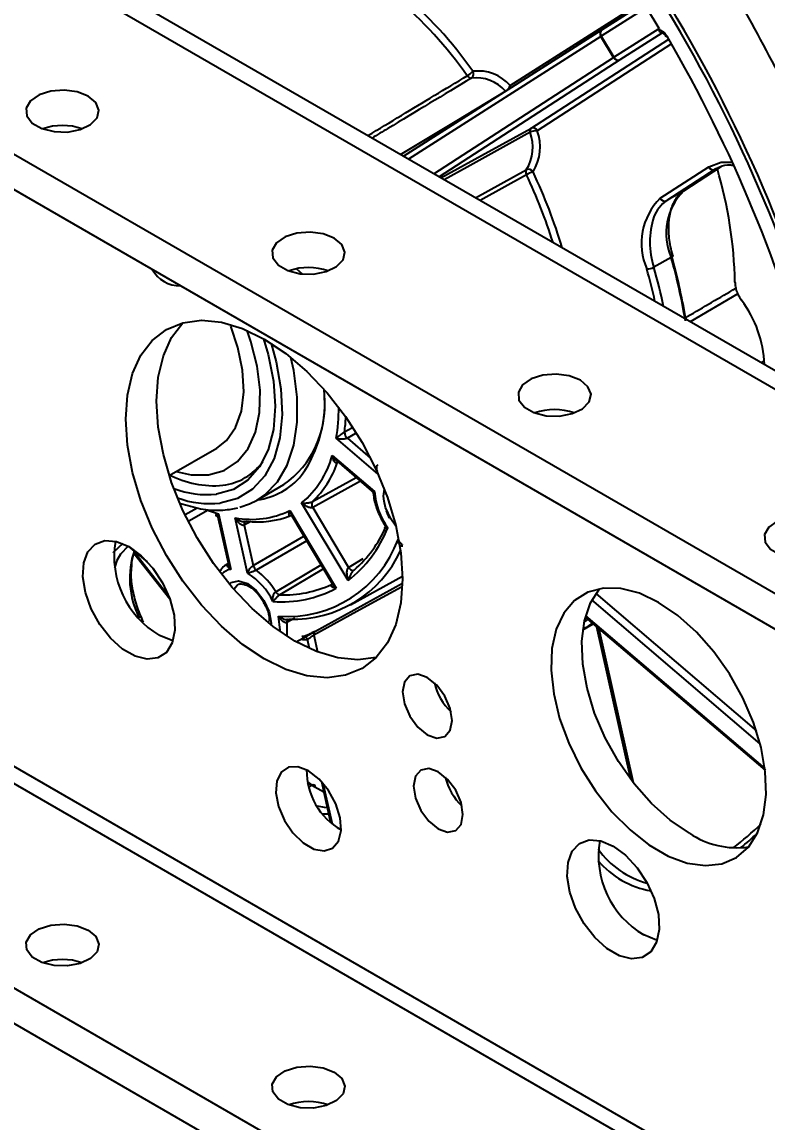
# Model space of a CAD drawing. Header units: inches. Extents: x 0 to 11, y 0 to 8.4.
# Drawn here: x 6.1268 to 6.3052, y 5.3519 to 5.6153 of the extents above; entities that cross this region are included whole.
import ezdxf

# ---------------------------------------------------------------- set-up
doc = ezdxf.new("R2010")
doc.units = ezdxf.units.IN
doc.header["$MEASUREMENT"] = 0
doc.header["$PDSIZE"] = -1
doc.layers.add('OBJ', color=50, linetype='Continuous')
doc.dimstyles.get("Standard").update_dxf_attribs({"dimtxt": 0.18, "dimasz": 0.18, "dimexe": 0.18, "dimexo": 0.0625, "dimgap": 0.09, "dimtad": 0, "dimtih": 1, "dimtoh": 1, "dimdec": 4, "dimzin": 0, "dimdsep": 46, "dimtxsty": 'Standard', "dimcen": 0.09, "dimadec": 0, "dimazin": 0, "dimtfac": 1, "dimtdec": 4, "dimtofl": 0, "dimtmove": 0, "dimatfit": 3, "dimfxl": 1, "dimtolj": 1, "dimtzin": 0, "dimarcsym": 0})

# ---------------------------------------------------------------- blocks, each defined once
blk = doc.blocks.new('*D8')
at = {"layer": 'Defpoints', "color": 0, "transparency": 16777216}
for p in [(5.711596441947764, 7.075144194756552), (5.711596441947764, 4.366810861423873), (9.602395316461589, 4.366810861423874)]:
    blk.add_point(p, dxfattribs=at)
at = {"layer": 'OBJ', "color": 0, "lineweight": -2, "transparency": 16777216}
for p, q in [((5.761596441947764, 7.075144194756552), (9.727395316461589, 7.075144194756553)), ((9.602395316461589, 6.945144194756553), (9.602395316461589, 5.843477528090212)), ((9.602395316461589, 4.496810861423874), (9.602395316461589, 5.598477528090213)), ((5.761596441947764, 4.366810861423873), (9.727395316461589, 4.366810861423874))]:
    blk.add_line(p, q, dxfattribs=at)
at = {"layer": 'OBJ', "color": 0, "transparency": 16777216}
for points in [[(9.580728649794922, 6.945144194756553), (9.624061983128255, 6.945144194756553), (9.602395316461589, 7.075144194756553)], [(9.580728649794922, 4.496810861423874), (9.624061983128255, 4.496810861423874), (9.602395316461589, 4.366810861423874)]]:
    blk.add_solid(points, dxfattribs=at)
at = {"layer": 'OBJ', "color": 0, "transparency": 16777216, "insert": (9.602395316461589, 5.720977528090209), "char_height": 0.125, "attachment_point": 5}
blk.add_mtext('\\A1;32.500000', dxfattribs=at)

msp = doc.modelspace()

# ---------------------------------------------------------------- linework, layer by layer
at = {"color": 7, "linetype": 'Continuous', "lineweight": 25}
for p, q in [((5.805050289265672, 5.76829356582965), (7.675936981155074, 4.688253667897538)), ((5.805050289265672, 5.759787932372507), (7.675936981155074, 4.679748034440395)), ((7.605472245421931, 4.782284073149992), (5.959387781614672, 5.732548407160833)), ((5.955605012314756, 5.730364660926336), (7.601689476122015, 4.780100326915495)), ((6.243746709874588, 5.600050823989371), (6.275794272809215, 5.620463653315626)), ((6.276399252367646, 5.618749996625691), (6.265551437781385, 5.611889871377896)), ((6.26570075929612, 5.613414039014343), (6.275763727406953, 5.619777829716694)), ((6.27941632941845, 5.613708722280019), (6.276399252367646, 5.618749996625691)), ((6.268568514832187, 5.606848597032224), (6.27941632941845, 5.613708722280019)), ((6.21818440356357, 5.583148297380488), (6.26570075929612, 5.613414039014343)), ((6.2654725853906, 5.61183965472191), (6.219361309064862, 5.582468884296306)), ((6.248695104685846, 5.589826841880545), (6.281692655889662, 5.611180528407892)), ((6.268489662441402, 5.606798380376238), (6.2654725853906, 5.61183965472191)), ((6.265551437781385, 5.611889871377896), (6.268568514832187, 5.606848597032224)), ((6.280064124140277, 5.612592239371181), (6.270001156029444, 5.606228448668831)), ((6.280273900698631, 5.612715803786699), (6.280064124140277, 5.612592239371181)), ((6.280333451204937, 5.612748446269427), (6.280273900698631, 5.612715803786699)), ((6.282339622509463, 5.61005113585564), (6.250206598273889, 5.589256910173138)), ((6.225456378313821, 5.578950275714571), (6.268489662441402, 5.606798380376238)), ((6.270001156029444, 5.606228448668831), (6.226720705346225, 5.578220395254708)), ((6.741967781976621, 5.08077719549454), (5.841878767452475, 5.600387523362511)), ((5.840111000499508, 5.597325661193017), (7.685070443745262, 4.53225324531107)), ((6.235435062351783, 5.573189704036672), (6.247589382068229, 5.579916325552189)), ((6.279690523930801, 5.573078409155331), (6.291291155692031, 5.580585519383553)), ((6.292818061464012, 5.580024268337974), (6.281217429702783, 5.572517158109751)), ((6.285342219259705, 5.574898348435901), (6.294236896770473, 5.580654356030331)), ((6.285378313290607, 5.574920425651817), (6.294239651544806, 5.580654858432121)), ((6.2931192795907, 5.580208517713096), (6.292818061464012, 5.580024268337974)), ((6.247620891448824, 5.578730494577953), (6.236505136416703, 5.572571963427972)), ((6.285342219259705, 5.574898348435901), (6.281217429702783, 5.572517158109751)), ((6.285378313290607, 5.574920425651817), (6.285342219259705, 5.574898348435901)), ((7.675936981155076, 4.488541394323814), (5.805050289265675, 5.568581292255926)), ((7.675936981155076, 4.480035760866671), (5.805050289265675, 5.560075658798783)), ((6.282293015380221, 5.558930875142791), (6.2781682258233, 5.556549684816641)), ((6.192583148059649, 5.556209788690948), (6.193955321982632, 5.554960612659468)), ((6.298267130868929, 5.550177287295189), (6.286844106478279, 5.543511894572384)), ((6.285718662998605, 5.54452988126927), (6.285791473263433, 5.544119566792648)), ((6.303817724261223, 5.533713233596653), (6.304582836998811, 5.534177006176732)), ((6.204067163499296, 5.517135834040224), (6.205835261264147, 5.518143777710896)), ((6.206662078391742, 5.516715542333622), (6.204737255888163, 5.515617627052877)), ((6.212128034012647, 5.507019449478064), (6.202071925591003, 5.515600272793932)), ((6.204737255888163, 5.515617627052877), (6.210289423970982, 5.510879991842408)), ((6.162084973914161, 5.506701714652563), (6.173466894490976, 5.513272357541482)), ((6.201105933537411, 5.511490911226717), (6.211261231697284, 5.502825449839857)), ((6.202189172368573, 5.510187836650908), (6.210549096615193, 5.503054358183243)), ((6.202588273694575, 5.509847285632565), (6.202319671880479, 5.509701947942829)), ((6.196369614629258, 5.500451821355951), (6.206825108897142, 5.506232016905606)), ((6.183120183499026, 5.500803375462382), (6.189528338702297, 5.504502724718361)), ((6.20786929567312, 5.505341017936844), (6.196460060234156, 5.499032913312956)), ((6.165897640865055, 5.49732906130729), (6.168767266290606, 5.498962800127891)), ((6.17144007715746, 5.49840876077491), (6.166807863409246, 5.495773553693345)), ((6.176477529282257, 5.498565989639623), (6.178518257072172, 5.498976840124118)), ((6.190938543171495, 5.49829200291141), (6.202063013351978, 5.479703977088489)), ((6.190938543171495, 5.49829200291141), (6.191442958683822, 5.49700487085227)), ((6.204920355143778, 5.481538478002015), (6.193795884963295, 5.500126503824935)), ((6.196460060234156, 5.499032913312956), (6.205037493957086, 5.484700764729741)), ((6.173832349071529, 5.496435487515972), (6.17629049568594, 5.485468801727934)), ((6.173876904959577, 5.497498206302049), (6.176852468502982, 5.484223135469591)), ((6.180835537607377, 5.483291222691133), (6.177859974063974, 5.49656629352359)), ((6.181615137378897, 5.495641573030166), (6.180041833204187, 5.494789121233647)), ((6.191441776546722, 5.497004174613922), (6.201096097516363, 5.480872640745346)), ((6.216380253416683, 5.494583254238339), (6.215149651665524, 5.496309262765416)), ((6.180041833204187, 5.494789121233647), (6.182198828854826, 5.485165979388464)), ((6.182198828854826, 5.485165979388464), (6.194320769807042, 5.492193626318262)), ((6.195010324512211, 5.49104144015047), (6.182931319017726, 5.484022046684299)), ((6.21689266805455, 5.491370794631687), (6.217096714756411, 5.491191386890005)), ((6.162242424869369, 5.477064701556172), (6.153623186967508, 5.488052745894187)), ((6.176251312273021, 5.485643613179398), (6.175689014304116, 5.485302776637277)), ((6.176249182594503, 5.485585456245365), (6.176263002111507, 5.48559146055968)), ((6.187585027711603, 5.47884414316083), (6.198437977438779, 5.485314129089593)), ((6.199009310272603, 5.484359481425812), (6.188562729595079, 5.478114910034803)), ((6.205037493957086, 5.484700764729741), (6.20848988192926, 5.486803139379863)), ((6.205454082264628, 5.475743060497537), (6.217968737669871, 5.482615231344648)), ((6.178439398020502, 5.480450469496319), (6.177577968905196, 5.479408994820073)), ((6.192476924200828, 5.46688715919047), (6.217961077306136, 5.48088126836588)), ((6.201072899906903, 5.480911401940861), (6.201080493082681, 5.480697132935703)), ((6.30358066953149, 5.442476547938821), (6.263322367370864, 5.476931168352024)), ((6.264237745886871, 5.478442312948061), (6.302681775197789, 5.44554041778674)), ((6.192166905790228, 5.472523248039794), (6.190284184274636, 5.471495815250853)), ((6.261721431294629, 5.472767337994736), (6.304794839016575, 5.436122511115769)), ((6.261804691740894, 5.473075442694916), (6.304742747555323, 5.43654576684488)), ((6.261134099162082, 5.469762850713832), (6.263587924180261, 5.471179413744435)), ((6.272608100539505, 5.433937464277133), (6.26448600337604, 5.47041537025697)), ((6.273256642352863, 5.433092256020934), (6.265053934215302, 5.469932201443898)), ((6.195653708249119, 5.46526092760664), (6.195167646822159, 5.467443923288198)), ((6.196719786089303, 5.468481609526439), (6.197621338668901, 5.464432562885828)), ((6.195203670221474, 5.433306183495929), (6.19706165802423, 5.432018313103502)), ((6.196259475013838, 5.432477199713927), (6.195227158769081, 5.433188808762567)), ((6.196259475013838, 5.432477199713927), (6.195508097840127, 5.432043438904402)), ((6.199106034051865, 5.430847727194954), (6.196259475013838, 5.432477199713927)), ((6.198521150729427, 5.433439900407531), (6.200737919206587, 5.423615294978493)), ((6.198897826479361, 5.433022118256168), (6.201088661581714, 5.423312448228615)), ((6.20028919761843, 5.425604006292531), (6.198860767502639, 5.425605604813129))]:
    msp.add_line(p, q, dxfattribs=at)
at = {"color": 7, "linetype": 'Continuous', "lineweight": 25, "flags": 128}
for points in [[(6.142693777282249, 5.597528202440069), (6.140040901739495, 5.598577285470326), (6.136910698210015, 5.599002294601911), (6.133725918025524, 5.598745829996546), (6.130916683397412, 5.597842528620305), (6.12886239702871, 5.596414386329416), (6.127840501676708, 5.594654281653871), (6.12798900997121, 5.592799926483181), (6.129287865044131, 5.591101761758485), (6.131561649320668, 5.589789134035707), (6.134503275634802, 5.589039320962329), (6.137715461052695, 5.588953588948771), (6.140764382134326, 5.589543516578519), (6.143238265192966, 5.590729430856275), (6.144802998613287, 5.59235116748745), (6.145247256476386, 5.594189701953651), (6.144511039296137, 5.595996729987545), (6.142693777282249, 5.597528202440069)], [(6.217504873126584, 5.583540581951748), (6.231047811363347, 5.591729903935996), (6.242616302357621, 5.598726034663853)], [(6.227147559946077, 5.577973977339365), (6.236845243926736, 5.583308536404468), (6.248695104685846, 5.589826841880545)], [(6.248509588570448, 5.588878864009551), (6.233432785128075, 5.58056448674302), (6.22792365043097, 5.57752594983897)], [(6.291291155692031, 5.580585519383553), (6.294219947068229, 5.581700427047335), (6.296880522237197, 5.581742373915604)], [(6.201619342381127, 5.56351119778079), (6.198966466838375, 5.564560280811047), (6.195836263308895, 5.564985289942632), (6.192651483124403, 5.564728825337267), (6.18984224849629, 5.563825523961026), (6.187787962127589, 5.562397381670137), (6.186766066775585, 5.560637276994592), (6.186914575070088, 5.558782921823903), (6.188213430143009, 5.557084757099205), (6.190487214419547, 5.555772129376427), (6.193428840733681, 5.55502231630305), (6.196641026151573, 5.554936584289491), (6.199689947233204, 5.55552651191924), (6.202163830291845, 5.556712426196995), (6.203728563712166, 5.558334162828171), (6.204172821575265, 5.560172697294371), (6.203436604395015, 5.561979725328266), (6.201619342381127, 5.56351119778079)], [(6.282350924328437, 5.559554587930562), (6.282495080391977, 5.559522649019755), (6.282599729472525, 5.559472328687196), (6.282660849964603, 5.559405560715047), (6.282676093041979, 5.559324910959034), (6.282644872921736, 5.55923347874405), (6.282568389375587, 5.559134777758842), (6.282449581623319, 5.559032601026921), (6.282293015380221, 5.558930875142791)], [(6.184828253987444, 5.539347697579833), (6.190013372942502, 5.535883159041715), (6.195070817060464, 5.531561462781227), (6.199876055282449, 5.52648902330319), (6.204310766695762, 5.520790740902015), (6.208265753987444, 5.514606926201933), (6.211643632244523, 5.508089845243765), (6.214361226893774, 5.501399970189653), (6.216351621735754, 5.494702027965852), (6.217565806643711, 5.488160944139106), (6.217973884355563, 5.481937781901844), (6.217565806643711, 5.476185776161838), (6.216351621735755, 5.471046560390219), (6.214361226893775, 5.466646679135365), (6.211643632244523, 5.463094472076138), (6.208265753987445, 5.460477406339435), (6.204310766695762, 5.458859922769238), (6.199876055282449, 5.458281849179165), (6.195070817060464, 5.45875741965952), (6.190013372942503, 5.460274924086749), (6.184828253987445, 5.462796996465544), (6.179643135032387, 5.466261535003663), (6.174585690914426, 5.47058323126415), (6.16978045269244, 5.475655670742187), (6.165345741279127, 5.481353953143363), (6.161390753987445, 5.487537767843444), (6.158012875730365, 5.494054848801612), (6.155295281081114, 5.500744723855724), (6.153304886239134, 5.507442666079526), (6.152090701331177, 5.513983749906271), (6.151682623619325, 5.520206912143533), (6.152090701331177, 5.52595891788354), (6.153304886239134, 5.531098133655158), (6.155295281081114, 5.535498014910013), (6.158012875730365, 5.539050221969241), (6.161390753987444, 5.541667287705943), (6.165345741279126, 5.54328477127614), (6.169780452692439, 5.543862844866212), (6.174585690914425, 5.543387274385858), (6.179643135032387, 5.541869769958629), (6.184828253987444, 5.539347697579833)], [(6.211655608000277, 5.463106605139012), (6.20724175091981, 5.462533974761575), (6.202436512697824, 5.463009545241929), (6.197379068579862, 5.464527049669159), (6.192193949624805, 5.467049122047954), (6.187008830669747, 5.470513660586072), (6.181951386551785, 5.474835356846561), (6.1771461483298, 5.479907796324597), (6.172711436916487, 5.485606078725773), (6.168756449624804, 5.491789893425855), (6.165378571367726, 5.498306974384023), (6.162660976718474, 5.504996849438134), (6.160670581876494, 5.511694791661936), (6.159456396968537, 5.518235875488681), (6.159048319256685, 5.524459037725943), (6.159456396968538, 5.53021104346595), (6.160670581876495, 5.535350259237569), (6.162660976718474, 5.539750140492423), (6.165366595611985, 5.543290214488784)], [(6.173466894490976, 5.513272357541482), (6.17580133595697, 5.515100894647072), (6.177968211835037, 5.518181349719956), (6.179361693422339, 5.5221132103544), (6.179928230002955, 5.526745377351236), (6.179646049893806, 5.531899839130524), (6.178525997118236, 5.537378512616741), (6.176814162403247, 5.542468818271344)], [(6.171520648151266, 5.506853967566363), (6.175257205898492, 5.50792825832257), (6.178434062020213, 5.510044172919321), (6.180949109746753, 5.513133704120498), (6.182721513374791, 5.51709755185122), (6.183694306393385, 5.521808314783955), (6.1838362224345, 5.527114585122018), (6.183142700199805, 5.532845814970728), (6.181636030064557, 5.538817797887079), (6.180749590842514, 5.541411371691066)], [(6.18464698919995, 5.539451767152848), (6.18577130502894, 5.535649682542577), (6.187043236099539, 5.529300576070696), (6.187475134268716, 5.523268949714217), (6.187054574612501, 5.517728322381664), (6.18579365586649, 5.512838087833596), (6.183728652367257, 5.508738929214338), (6.180918970505734, 5.505548771854042), (6.177445439713501, 5.503359390771662), (6.173407987147209, 5.502233770474741)], [(6.186503229894899, 5.538331852099221), (6.187702463848696, 5.533954707267104), (6.188842547398217, 5.527473202928202), (6.189137048586002, 5.521342572650516), (6.188577934187357, 5.515730044046665), (6.187180455385574, 5.51078871226619), (6.184982731759412, 5.506653363958972), (6.182044711480353, 5.503436800646783), (6.178446536082764, 5.501226761791825), (6.174286354411746, 5.500083531492921)], [(6.183120183499026, 5.500803375462382), (6.184958653147291, 5.502046018170869), (6.188002102122431, 5.505159573030859), (6.190348279924432, 5.509165473095098), (6.19193941586929, 5.513965079809184), (6.192736330909367, 5.519440210926835), (6.192719402351564, 5.525456050549015), (6.191889047033158, 5.531864468738799), (6.191231898547009, 5.534929842330579)], [(6.260544907480005, 5.52949419312151), (6.257892031937253, 5.530543276151768), (6.254761828407775, 5.530968285283353), (6.251577048223282, 5.530711820677988), (6.248767813595168, 5.529808519301747), (6.246713527226468, 5.528380377010857), (6.245691631874466, 5.526620272335313), (6.245840140168968, 5.524765917164624), (6.247138995241888, 5.523067752439926), (6.249412779518426, 5.521755124717148), (6.252354405832561, 5.521005311643771), (6.255566591250452, 5.520919579630212), (6.258615512332083, 5.52150950725996), (6.261089395390725, 5.522695421537716), (6.262654128811045, 5.524317158168891), (6.263098386674145, 5.526155692635093), (6.262362169493894, 5.527962720668987), (6.260544907480005, 5.52949419312151)], [(6.202483565166037, 5.509936632857693), (6.202388953410194, 5.509835477590639), (6.202319671880479, 5.509701947942829)], [(6.163725885287768, 5.507648992625167), (6.167344484818982, 5.506855829239535), (6.171520648151266, 5.506853967566363)], [(6.213551469457626, 5.500515172140043), (6.213430645835263, 5.501748074429723), (6.213610579456627, 5.503438755034547)], [(6.178966440094193, 5.499135796820455), (6.181292872813407, 5.499901474569076), (6.183120183499026, 5.500803375462382)], [(6.215149651665524, 5.496309262765416), (6.213907189662593, 5.499052321224259), (6.213551469457626, 5.500515172140043)], [(6.170783172159686, 5.498591836684884), (6.171986420783744, 5.498129488180028), (6.173876904959577, 5.497498206302049)], [(6.319470472578885, 5.495477188462231), (6.316817597036131, 5.496526271492489), (6.313687393506652, 5.496951280624073), (6.310502613322161, 5.496694816018708), (6.307693378694048, 5.495791514642469), (6.305639092325347, 5.494363372351578), (6.304617196973345, 5.492603267676034), (6.304765705267847, 5.490748912505345), (6.306064560340768, 5.489050747780647), (6.308338344617304, 5.487738120057869), (6.311279970931439, 5.486988306984491), (6.31449215634933, 5.486902574970933), (6.317541077430961, 5.487492502600681), (6.320014960489603, 5.488678416878437), (6.321579693909923, 5.490300153509613), (6.322023951773022, 5.492138687975813), (6.321287734592772, 5.493945716009707), (6.319470472578885, 5.495477188462231)], [(6.152411385549961, 5.489676264397654), (6.155392246900389, 5.487482331826498), (6.158152031400989, 5.484504877313321), (6.160486058460525, 5.48096472503842), (6.162221223969455, 5.477124431900903), (6.163228838639836, 5.473268814874609), (6.163434172301097, 5.469683827436103), (6.162821996294919, 5.466635351703474), (6.161437712915164, 5.464349479175962), (6.159383988127431, 5.462995742561762), (6.156813137304061, 5.462674542312614), (6.153915828689764, 5.463409700381607), (6.150906942410159, 5.465146693457887), (6.148009633795862, 5.467756696711201), (6.145438782972493, 5.47104613814022), (6.14338505818476, 5.474771054922348), (6.142000774805004, 5.478655187020215), (6.141388598798826, 5.482410466124844), (6.141593932460085, 5.485758380364302), (6.142601547130467, 5.488450630255141), (6.144336712639397, 5.490287543939176), (6.146670739698934, 5.491132885931787), (6.149430524199533, 5.490923961084563), (6.152411385549961, 5.489676264397654)], [(6.148748128631449, 5.488296269088755), (6.148756427787448, 5.48830839401477), (6.151023321531152, 5.490529275274176)], [(6.152234601908075, 5.48975483295581), (6.150409116091795, 5.487871227474192), (6.149554267984612, 5.486316545373517)], [(6.152234601888123, 5.489754832968046), (6.152304928697863, 5.489694767545306), (6.156829431391142, 5.486061334496046)], [(6.153791626753391, 5.488267180578142), (6.153820848399973, 5.488228246871074), (6.161972867316661, 5.47779096969073)], [(6.149554267984612, 5.486316545373517), (6.149031500501881, 5.484838298077991), (6.148984926205711, 5.48466752857813)], [(6.176499950004466, 5.480671450298552), (6.176951576817353, 5.481037373405486), (6.178705876403699, 5.481459387073179), (6.180802107509283, 5.480799553836993), (6.182921137950661, 5.479158327325734), (6.184740364552191, 5.476785569397986), (6.18598282655512, 5.474042510939143), (6.186459370382451, 5.471346757733679), (6.186457593810474, 5.470938210800411)], [(6.178565181713076, 5.480528895224287), (6.178477217877885, 5.480475307155723), (6.178439398020502, 5.480450469496319)], [(6.217667209901566, 5.479969490707771), (6.208565499323353, 5.474976708688814), (6.196719786089303, 5.468481609526439)], [(6.200951104363937, 5.48059727854831), (6.201075282223042, 5.480685257199024), (6.201084048852256, 5.480694297325253)], [(6.279285934840948, 5.476312805653865), (6.274682749747311, 5.478491756243778), (6.270227514810098, 5.479643850366684), (6.266063424945968, 5.47973205876953), (6.262324317429381, 5.478753546361667), (6.259130370252467, 5.47673976333701), (6.25658423950548, 5.473755434338915), (6.254767759925593, 5.469896478156896), (6.253739314661106, 5.465286924817802), (6.253531958789028, 5.460074929158706), (6.254152356897702, 5.454428009008534), (6.255580568881449, 5.448527661027214), (6.257770690831974, 5.44256352725369), (6.260652330427748, 5.436727299854748), (6.264132869401143, 5.431206559981051), (6.268100440365758, 5.426178748754624), (6.272427522326261, 5.421805464165178), (6.276975039308106, 5.41822726717777), (6.281596830373788, 5.415559163987725), (6.286144347355634, 5.413886909626894), (6.290471429316137, 5.413264251726368), (6.294439000280751, 5.413711203023397), (6.297919539254148, 5.41521339813554), (6.300801178849922, 5.417722555275883), (6.302991300800447, 5.421158028069396), (6.304419512784193, 5.425409397593774), (6.305039910892866, 5.430340021334469), (6.304832555020789, 5.435791424987523), (6.303804109756301, 5.4415883959541), (6.301987630176415, 5.447544614817565), (6.299441499429427, 5.453468643802858), (6.296247552252513, 5.459170079744081), (6.292508444735926, 5.464465673798928), (6.288344354871796, 5.469185221217246), (6.283889119934583, 5.473177031861755), (6.279285934840948, 5.476312805653865)], [(6.286651630478308, 5.421025497036269), (6.282048445384672, 5.42416127082838), (6.277593210447457, 5.428153081472888), (6.273429120583329, 5.432872628891206), (6.269690013066742, 5.438168222946054), (6.266496065889828, 5.443869658887277), (6.263949935142842, 5.449793687872568), (6.262133455562955, 5.455749906736035), (6.261105010298468, 5.461546877702609), (6.26089765442639, 5.466998281355663), (6.261518052535063, 5.471928905096358), (6.262946264518809, 5.476180274620737), (6.265116904636775, 5.479592861739534)], [(6.188617643929484, 5.469337126893549), (6.188630523481726, 5.469628120792242), (6.188235294336916, 5.472971883302601)], [(6.190284184274636, 5.471495815250853), (6.190271562111306, 5.468357957794894), (6.190251615397662, 5.468236182258983)], [(6.261440683047505, 5.471569185126807), (6.262017212790382, 5.471985980560186), (6.262348969476669, 5.472233458061456)], [(6.162983810743671, 5.467109485830823), (6.162757942537748, 5.467163792921726), (6.159777081187322, 5.468411489608634)], [(6.223890753987446, 5.458295815137641), (6.221624495318084, 5.459083546372654), (6.219703253987446, 5.458710248573506), (6.218419521572025, 5.457232752946163), (6.217968734695009, 5.454875994806356), (6.218419521572025, 5.451998769216805), (6.219703253987446, 5.449039107691407), (6.221624495318084, 5.446447591868002), (6.223890753987446, 5.444618756538556), (6.226157012656808, 5.443831025303542), (6.228078253987445, 5.44420432310269), (6.229361986402864, 5.445681818730034), (6.229812773279883, 5.448038576869841), (6.229361986402864, 5.450915802459391), (6.228078253987445, 5.453875463984789), (6.226157012656808, 5.456466979808195), (6.223890753987446, 5.458295815137641)], [(6.195432158045747, 5.435955769850952), (6.192887455784291, 5.436934441559981), (6.190618511497988, 5.436826351728827), (6.188871200506557, 5.435643213567885), (6.187834871068242, 5.433513238455171), (6.187621825557994, 5.430667242244117), (6.188255150762588, 5.427413632784373), (6.189666216069055, 5.424104989145854), (6.191702110656505, 5.421099854205688), (6.194142213756227, 5.418723880964117), (6.196722102335267, 5.417234542988887), (6.199162205434989, 5.416793233159076), (6.201198100022439, 5.417447774242369), (6.202609165328905, 5.419127236556141), (6.2032424905335, 5.421649624299152), (6.203029445023252, 5.424741597620569), (6.201993115584937, 5.428068093234105), (6.200245804593505, 5.431268633724139), (6.197976860307202, 5.433996390867071), (6.195432158045747, 5.435955769850952)], [(6.226494920654113, 5.435742092885335), (6.224228661984751, 5.436529824120348), (6.222307420654113, 5.4361565263212), (6.221023688238693, 5.434679030693856), (6.220572901361677, 5.432322272554049), (6.221023688238693, 5.429445046964499), (6.222307420654114, 5.4264853854391), (6.224228661984752, 5.423893869615695), (6.226494920654114, 5.422065034286249), (6.228761179323476, 5.421277303051236), (6.230682420654113, 5.421650600850384), (6.231966153069533, 5.423128096477728), (6.232416939946551, 5.425484854617535), (6.231966153069533, 5.428362080207084), (6.230682420654113, 5.431321741732484), (6.228761179323476, 5.433913257555889), (6.226494920654113, 5.435742092885335)], [(6.1974864196188, 5.427569566169711), (6.199179281065111, 5.427273176925337), (6.199922038945723, 5.427231234903168)], [(6.268398484462871, 5.417955182698782), (6.271379345813298, 5.415761250127625), (6.274139130313898, 5.412783795614449), (6.276473157373434, 5.409243643339547), (6.278208322882365, 5.405403350202031), (6.279215937552746, 5.401547733175736), (6.279421271214006, 5.397962745737231), (6.278809095207829, 5.394914270004603), (6.277424811828073, 5.39262839747709), (6.275371087040341, 5.391274660862889), (6.272800236216971, 5.390953460613741), (6.269902927602675, 5.391688618682735), (6.266894041323068, 5.393425611759015), (6.263996732708771, 5.396035615012327), (6.261425881885402, 5.399325056441347), (6.259372157097668, 5.403049973223475), (6.257987873717913, 5.406934105321342), (6.257375697711736, 5.41068938442597), (6.257581031372996, 5.41403729866543), (6.258588646043378, 5.416729548556267), (6.260323811552307, 5.418566462240303), (6.262657838611844, 5.419411804232914), (6.265417623112444, 5.41920287938569), (6.268398484462871, 5.417955182698782)], [(6.14269377728225, 5.397815928866345), (6.144511039296138, 5.396284456413821), (6.145247256476388, 5.394477428379926), (6.144802998613288, 5.392638893913726), (6.143238265192967, 5.39101715728255), (6.140764382134327, 5.389831243004795), (6.137715461052696, 5.389241315375046), (6.134503275634803, 5.389327047388605), (6.131561649320671, 5.390076860461982), (6.129287865044132, 5.391389488184761), (6.127989009971211, 5.393087652909458), (6.12784050167671, 5.394942008080148), (6.128862397028712, 5.396702112755692), (6.130916683397412, 5.398130255046582), (6.133725918025526, 5.399033556422822), (6.136910698210018, 5.399290021028187), (6.140040901739497, 5.398865011896603), (6.14269377728225, 5.397815928866345)], [(6.278970909656501, 5.395388404131969), (6.278745041450659, 5.395442711222854), (6.275764180100231, 5.396690407909762)], [(6.201619342381128, 5.363798924207066), (6.203436604395017, 5.362267451754542), (6.204172821575268, 5.360460423720648), (6.203728563712167, 5.358621889254446), (6.202163830291846, 5.357000152623272), (6.199689947233206, 5.355814238345515), (6.196641026151575, 5.355224310715768), (6.193428840733682, 5.355310042729326), (6.190487214419549, 5.356059855802703), (6.188213430143011, 5.357372483525483), (6.186914575070091, 5.359070648250179), (6.186766066775588, 5.360925003420868), (6.187787962127591, 5.362685108096413), (6.189842248496292, 5.364113250387303), (6.192651483124405, 5.365016551763544), (6.195836263308897, 5.365273016368908), (6.198966466838375, 5.364848007237323), (6.201619342381128, 5.363798924207066)]]:
    msp.add_lwpolyline(points, dxfattribs=at)
at = {"color": 7, "linetype": 'Continuous', "lineweight": 25}
for centre, radius, start, end in [((6.150830408143196, 5.544270767101729), 0.1010255218066391, 35.13816897815624, 63.91393434055836), ((6.150907223394924, 5.544438841137466), 0.1025913762145897, 35.13816897816194, 63.91393434055389), ((5.976718042630403, 5.434710801404098), 0.3566254948322526, 14.43077841464152, 31.09882570115889), ((5.934256019166114, 5.41122738508838), 0.4200501025642635, 26.40036464113107, 29.62128272994389), ((5.981816106753077, 5.437106427039753), 0.3500300126743441, 14.34561699581492, 31.18952826847056), ((6.266392449985045, 5.612510066338515), 0.001138245407542117, 127.4220492421482, 216.0851473818253), ((6.266421227760969, 5.612574057006293), 0.001106636608237061, 130.6203163616401, 218.1889495554005), ((6.272879167405023, 5.600296532585031), 0.01371499638364068, 122.2954980243585, 122.6860410480146), ((6.291813144480903, 5.593566159914616), 0.02110715362808741, 119.8833055546831, 120.5058965672884), ((6.261779852367877, 5.645609918497208), 0.03898203838931013, 299.7080233114174, 300.0451292101706), ((5.985548436304691, 5.439386695446394), 0.3423690163312328, 14.72846487971804, 30.25070737004213), ((6.275896244561256, 5.595255258073806), 0.01371499657991435, 122.2954980271506, 122.6860410452176), ((6.2695492754425, 5.607319286204437), 0.00118072968707734, 206.178734685864, 292.5018329694533), ((6.269625282881965, 5.607325010524785), 0.001159193049896913, 204.2668635403677, 288.9203935219438), ((6.230337906875707, 5.607756999063483), 0.006179350861221144, 300.1941007665139, 316.2683052978767), ((6.233681865381183, 5.60287403709784), 0.001276965708755293, 307.3774320700153, 28.60068528430895), ((6.236044560993083, 5.593356127267444), 0.01020500179282027, 40.99712222177558, 96.98796226640825), ((6.234409793875372, 5.602970424810414), 0.001112138387890398, 209.9009298702802, 272.436016286235), ((6.235589715363108, 5.592618535361747), 0.009309912594470466, 40.99712222178338, 96.98796226640769), ((6.241186089884915, 5.601091064956118), 0.002763851660349151, 301.1627487807817, 337.8907610799457), ((6.242489447538306, 5.599293805097305), 0.00146757834038935, 10.05089256719882, 31.05285637676557), ((6.136506592946866, 5.576417422770974), 0.01410013832373324, 70.43682261736524, 109.5631773826314), ((6.249298987877419, 5.589216522570315), 0.0008585828844701092, 134.6962953203585, 203.1583883493057), ((6.249146985272792, 5.58873600434494), 0.001180729687076948, 26.17873468582447, 112.5018329695089), ((6.239027962890836, 5.585323857316658), 0.01012616897522344, 327.7228264885984, 20.55285090321237), ((6.249994556155134, 5.586210872425529), 0.003053409212663693, 86.0179249526498, 119.0997133835705), ((6.239813374269102, 5.585360112076883), 0.01109973606067605, 327.722826488596, 20.55285090318587), ((6.248647443901961, 5.579351105793378), 0.001199570014527463, 151.8887354474967, 211.1554248982132), ((6.248100454901738, 5.578699373236865), 0.001319912261828205, 33.7501641070516, 112.7805191307924), ((6.251820439603165, 5.571420798256706), 0.008430175858751665, 108.1247628635602, 119.878119615924), ((6.130322313623188, 5.523303818949117), 0.1314604838365985, 16.75505278009298, 25.27502594806306), ((6.29234743279511, 5.581101533779339), 0.001175581632704556, 206.0365177004981, 293.5992394099171), ((6.194109983973603, 5.550752827960802), 0.1034781589634061, 1.235934040649712, 16.46218249121381), ((6.130018307180386, 5.523229274235859), 0.1300413522156585, 17.56515441803119, 25.26444193627889), ((6.295291269843367, 5.564723563453518), 0.01423059580460303, 134.3573250054954, 204.0202024904169), ((6.290236517549482, 5.562293137074007), 0.01508443155287698, 134.3573250054939, 204.0202024904296), ((6.285814091808001, 5.565745725518686), 0.008184228848516288, 124.1698983634013, 159.4553712905806), ((6.280746801033882, 5.573594423551117), 0.001175581632704365, 206.0365177004602, 293.5992394098773), ((6.296023898427304, 5.56261018572188), 0.01885615855267892, 161.4213504520804, 198.7480342041197), ((6.135306823935811, 5.51800617430398), 0.1525771005560103, 9.709125027322917, 15.55855746563716), ((6.136994126815747, 5.519083551878585), 0.150885729418874, 9.709125027334672, 15.55855746562485), ((6.164642335718249, 5.559709475827233), 0.00757130936967402, 209.2062484745079, 270.7991280582029), ((6.19543039798972, 5.542380560294492), 0.01411944003554152, 70.45707520218323, 109.1495391612449), ((6.276639960142705, 5.559252792673686), 0.003105219489392397, 266.6474468932384, 299.4826694029407), ((6.126067701057868, 5.51442093025801), 0.1560734086928895, 12.56954526147831, 15.50882060180419), ((6.127096804742241, 5.514607974028224), 0.1567854628825966, 11.99748351677269, 15.51616290382217), ((6.277451365994515, 5.532268707029217), 0.02717057093137626, 2.089584424085258, 37.07508702278479), ((6.169115534914218, 5.524212669388992), 0.03022092180898839, 324.69272174369, 5.84295857267344), ((6.17622430899545, 5.523391615068388), 0.02310383918636669, 305.1582211720498, 5.133774047275742), ((6.15891676903199, 5.522820601979688), 0.04375500761265662, 350.5017658912851, 0.2714732948187256), ((6.254357723144625, 5.508383413452402), 0.01410013832374585, 70.43682261737877, 109.5631773826281), ((6.159833400855172, 5.522721193117603), 0.04458499740585356, 352.8033973335801, 357.405436248185), ((6.206008220076789, 5.517085576799464), 0.001941707091010107, 178.5168466398384, 229.1136893366692), ((6.17946462730266, 5.517378214853128), 0.02242780594565207, 309.716925918433, 344.7815327545123), ((6.173158593716426, 5.518272269730263), 0.01403716532472942, 277.2531551232298, 323.8476897214844), ((6.180694746859988, 5.51707325575163), 0.02284674070746153, 313.3212086871791, 341.1772499857531), ((6.17282335026096, 5.527340945239086), 0.0230898949498018, 242.0694103564058, 275.2368512377549), ((6.180984418442947, 5.517253942645869), 0.01655545317293213, 277.6747453500334, 320.6020376811407), ((6.171168371415195, 5.524482668603806), 0.02236133597495, 249.0344746868187, 275.7481376647541), ((6.227818195599547, 5.503968827022001), 0.01659639614619685, 183.9504130372856, 216.1451829489772), ((6.1718951003883, 5.52323798695636), 0.02327760519497316, 250.3436113065277, 275.8962633266931), ((6.197436976466815, 5.499807521650673), 0.001246749133745406, 148.8832413028545, 218.4113114988326), ((6.181800069896648, 5.517127522435168), 0.02093534068327968, 259.1520628035236, 295.8813791315247), ((6.180812992510703, 5.495069572919395), 0.0008205728633497349, 134.0416891924809, 199.9850829868776), ((6.183181292285358, 5.516867984225066), 0.02130193202164446, 262.9187756199462, 292.1146663151039), ((6.186865470286871, 5.504988086600057), 0.02959498286192304, 307.5942559038317, 338.5795266848534), ((6.187233213533385, 5.506145354687131), 0.02920392874868136, 310.8393291344482, 336.3683346015515), ((6.170731337665546, 5.48730345908429), 0.02183809162128974, 170.3124497229702, 239.893270265855), ((6.190289540660718, 5.50128949347614), 0.02839202306809816, 265.8508564627977, 339.5525538217589), ((6.173794965367339, 5.482078909168524), 0.02116385093568005, 161.4233489175302, 206.8315442727417), ((6.191735614784474, 5.500710786551481), 0.02843697858521668, 268.0547986385183, 334.9532479314512), ((6.177965115644383, 5.481576239655721), 0.004360991159627988, 113.1707840404978, 151.4979058630195), ((6.184215924248707, 5.485651095861161), 0.002074611245534556, 193.5229529251382, 231.7420530675103), ((6.206178099849049, 5.485232077689052), 0.001258282663600152, 204.9768770559885, 270.5447781204176), ((6.177378260816472, 5.480547417867728), 0.003713133103670668, 98.14063937105651, 138.127653071568), ((6.172426395801121, 5.469642616973932), 0.01603116040532802, 25.39883238427037, 58.36205979337706), ((6.171951244312631, 5.469473317932209), 0.01822711027100436, 30.93829827707109, 52.95777095897754), ((6.188978519352754, 5.504312252842702), 0.0278706156876939, 265.7396490093216, 298.0000756620529), ((6.18950876206624, 5.505547253886441), 0.02744865145377803, 268.0248791132171, 294.6367280644581), ((6.188822236272639, 5.479482869188527), 0.001392356262584265, 207.3056704947634, 259.2584285491062), ((6.191040994068413, 5.471664234176777), 0.0007753231575071745, 138.6077904118943, 192.546047003922), ((6.241140711626796, 5.501840250510144), 0.03777662939451009, 301.961629580058, 306.1277950796846), ((6.197533871604772, 5.468765828638645), 0.0008622735820148658, 142.8336742642151, 199.2454659214403), ((6.194658087901417, 5.47374658734978), 0.006323228966822185, 260.4777817119494, 274.6222061034298), ((6.194038147143381, 5.467040582149887), 0.001199355492843476, 19.65150243934841, 59.73201885650705), ((6.238913373004467, 5.460129659199965), 0.01368724084606507, 193.0620283756116, 226.9325950916698), ((6.211205754674675, 5.436011679361825), 0.01623268323721569, 179.3187949884657, 240.6758284788285), ((6.241517539671182, 5.437575936947688), 0.01368724084611836, 193.0620283762358, 226.9325950910651), ((6.305223990072105, 5.436350761750933), 0.0004794134578147469, 168.0708761903393, 205.8573541168877), ((6.196594974534951, 5.432133094585828), 0.0004805915811280977, 346.1822833130283, 134.2745214290136), ((6.261267630935541, 5.466562414218498), 0.06071370227731293, 306.1675035472742, 314.5090447180035), ((6.286718436578492, 5.415582377385444), 0.02183809162133125, 170.3124497232702, 239.8932702658063), ((6.298083692789195, 5.438165796556809), 0.02060295892181187, 236.2979095877403, 277.6339347797075), ((6.260538093556816, 5.465617873277702), 0.06151897958003683, 308.5850821525334, 313.5660258647634), ((6.282254043626289, 5.429943611732107), 0.02163215644050476, 216.1309239998158, 254.7571914340104), ((6.280886541803763, 5.427883756698556), 0.0209280173891922, 219.6370521079522, 260.6128794244877), ((6.136506592946932, 5.37666402430478), 0.01413889589537352, 70.49262451375007, 109.5073754996418), ((6.195432158045747, 5.342647019554766), 0.01413889598453022, 70.49262568870063, 109.5073743113449)]:
    msp.add_arc(centre, radius, start, end, dxfattribs=at)
for points, knots in [([(6.27941632941845, 5.613708722280019), (6.279424078400731, 5.61369386608963), (6.279440360273021, 5.613662650816982), (6.279452970698668, 5.613610808282035), (6.279461121185297, 5.613520351568776), (6.279447734080201, 5.613458026246076), (6.279437626524552, 5.613410969271249)], [0, 0, 0, 0, 0.136646437715967, 0.2871163937674273, 0.4617573650695507, 0.9999999999999999, 0.9999999999999999, 0.9999999999999999, 0.9999999999999999]), ([(6.280064124140277, 5.612592239371181), (6.280104529454617, 5.612616871492647), (6.280155088645134, 5.612647693678847), (6.280203509894657, 5.612678585592489), (6.2802234488374, 5.61269116774714), (6.280238240096711, 5.612700441462387), (6.280247409011999, 5.612706262710115), (6.28024640101765, 5.612706485466296), (6.280226921793971, 5.612699362012353), (6.280154387314421, 5.612678931224412), (6.280030914980687, 5.612675205152848), (6.279920019666467, 5.612700970966345), (6.279860639953866, 5.612722813964932), (6.279766446725731, 5.61276275662387), (6.279628068312954, 5.612859814307145), (6.279489651057285, 5.613049925791632), (6.27941929093556, 5.613244310206387), (6.279431863722997, 5.613358589000363), (6.279437626524552, 5.613410969271249)], [0, 0, 0, 0, 0.06288038969355124, 0.07868226381021406, 0.09444750819056795, 0.1103824600038874, 0.125930201679457, 0.1493497873403301, 0.1776115584930643, 0.2516193363798648, 0.3767987394376371, 0.460981551911323, 0.4866851898381259, 0.5014439022519158, 0.6600979331916178, 0.7938467838386762, 0.9055086168602356, 1, 1, 1, 1]), ([(6.279437626524552, 5.613410969271249), (6.279619836723808, 5.61336088363007), (6.279983378009719, 5.613260953996744), (6.280668137129686, 5.612769430606259), (6.281058723980412, 5.612208737010497), (6.281296819085851, 5.611866947724573)], [0, 0, 0, 0, 0.2817690329953355, 0.5621786102121566, 1, 1, 1, 1]), ([(6.280312625149206, 5.612684609831794), (6.280322871879178, 5.612666040002852), (6.280340071631576, 5.612634869428357), (6.280486184204006, 5.612520822187697), (6.280655417752217, 5.612358673456903), (6.280874955172511, 5.612106644101281), (6.281021023574618, 5.611874674225136), (6.281098532968768, 5.611751582274368)], [0, 0, 0, 0, 0.233778183192737, 0.3924107377426314, 0.5709605084251752, 0.7723354909157594, 1, 1, 1, 1]), ([(6.209646542511202, 5.588077099653514), (6.212326925356481, 5.589693068800453), (6.220258587640181, 5.5944749683552), (6.228192755455613, 5.599252790750761), (6.233445693719988, 5.6024160218124)], [0, 0, 0, 0, 0.3379345652157139, 1, 1, 1, 1]), ([(6.234457063868213, 5.601859291451364), (6.227778381071353, 5.597833490973416), (6.219840204293583, 5.593048488176009), (6.211905060819036, 5.58825987284688), (6.210646048110747, 5.587500097352735)], [0, 0, 0, 0, 0.8413371210833258, 1, 1, 1, 1]), ([(6.292854155494915, 5.58004634555389), (6.293204042053918, 5.580237678937458), (6.294286916540793, 5.580829842409366), (6.295678906161845, 5.581238146947135), (6.296892242218942, 5.581024160176585), (6.297067654192127, 5.580993224112798)], [0, 0, 0, 0, 0.2899408705149878, 0.8973467636986956, 1, 1, 1, 1]), ([(6.282671639669536, 5.559378161692077), (6.282488319804175, 5.56010230106564), (6.281954156924574, 5.562212319923951), (6.281590690995662, 5.565555085227282), (6.281827004843622, 5.569095821238296), (6.282738853931327, 5.571996637947869), (6.283993472780654, 5.573884182626872), (6.284999635602924, 5.574637070196988), (6.285378313290607, 5.574920425651817)], [0, 0, 0, 0, 0.102165396021745, 0.2976925715447248, 0.4926024798232328, 0.6870110204723161, 0.8822040126957236, 1, 1, 1, 1]), ([(6.297564068996642, 5.552984794470822), (6.297587134179508, 5.55263663222361), (6.297633331738258, 5.551939293470111), (6.297960549854769, 5.550807701833561), (6.298449196371089, 5.5496789641352), (6.298902096978197, 5.548992941292751), (6.299129301035458, 5.548648788137001)], [0, 0, 0, 0, 0.2494820090324243, 0.4996908039055324, 0.7490127470501684, 0.9999999999999999, 0.9999999999999999, 0.9999999999999999, 0.9999999999999999]), ([(6.285769348634211, 5.544530856632069), (6.285892709188475, 5.544603112451861), (6.289895768547655, 5.546947819294341), (6.293898392900628, 5.549290781526421), (6.297777670104735, 5.551561541701614)], [0, 0, 0, 0, 0.03081656882772369, 1, 1, 1, 1]), ([(6.202071925591003, 5.515600272793932), (6.202321950460935, 5.515818729790831), (6.202654003026248, 5.516108857753903), (6.203216565099711, 5.516545929864207), (6.203538557140091, 5.516783291717438), (6.203789129083921, 5.516958728280541), (6.20396057986785, 5.517071621820747), (6.204032365646121, 5.517114869776246), (6.204067163499296, 5.517135834040224)], [0, 0, 0, 0, 0.4995110281090711, 0.6633896793171349, 0.7979265884668498, 0.9072632474057164, 0.9550462504054971, 1, 1, 1, 1]), ([(6.204737255888163, 5.515617627052877), (6.204692776233375, 5.515595888226074), (6.204600443562472, 5.515550761887963), (6.204353075935197, 5.51547472004801), (6.203889668010652, 5.515397960768847), (6.203027728004706, 5.515389992530508), (6.202454363759915, 5.51551613490335), (6.202071925591003, 5.515600272793932)], [0, 0, 0, 0, 0.05434110709161593, 0.1128034734425926, 0.2507417197256839, 0.5002392155527517, 1, 1, 1, 1]), ([(6.202319671880479, 5.509701947942829), (6.202278983315841, 5.509684812964207), (6.202194704028142, 5.509649320835009), (6.202013040854674, 5.509653004246908), (6.20173495842418, 5.509806362411832), (6.201344619592405, 5.510386272106778), (6.201201439480729, 5.511048909698065), (6.201105933537411, 5.511490911226717)], [0, 0, 0, 0, 0.0547423195110255, 0.1133891975915823, 0.2507781403651634, 0.5002438563504126, 1, 1, 1, 1]), ([(6.201105933537411, 5.511490911226717), (6.201404125353614, 5.511052997740878), (6.20185120742665, 5.510396429523978), (6.202484403921781, 5.509976813269309), (6.202695275246022, 5.509837069862679)], [0, 0, 0, 0, 0.6669733236653561, 0.9999999999999999, 0.9999999999999999, 0.9999999999999999, 0.9999999999999999]), ([(6.212227223750876, 5.506934811407071), (6.212114379511423, 5.50716523857214), (6.211915901400978, 5.507570529516007), (6.211776692902444, 5.50814157309591), (6.211750896915556, 5.508582134035793), (6.211802991435, 5.508916978559983), (6.211914417499528, 5.50918264784521), (6.212039527763893, 5.50928667063217), (6.212098864417864, 5.509336006025602)], [0, 0, 0, 0, 0.284460437691681, 0.5003283325976028, 0.6524030718672433, 0.7833939566593953, 0.8972691976394702, 1, 1, 1, 1]), ([(6.210544960598778, 5.503057903958775), (6.210650629905901, 5.502946515859532), (6.21081130392854, 5.502777146205589), (6.210933030408028, 5.502486858912574), (6.210960156538947, 5.502330751740191), (6.210973717672511, 5.502252709271799)], [0, 0, 0, 0, 0.4899740447023276, 0.7450233459014901, 1, 1, 1, 1]), ([(6.210552585373392, 5.503058703615239), (6.210558252016562, 5.503051707426001), (6.21060366271311, 5.502995642165307), (6.21082773486671, 5.502909590385018), (6.211104090724127, 5.502855950471503), (6.211261231697284, 5.502825449839857)], [0, 0, 0, 0, 0.05794195927367072, 0.4643286425184913, 0.9999999999999999, 0.9999999999999999, 0.9999999999999999, 0.9999999999999999]), ([(6.211261231697284, 5.502825449839857), (6.211183676045334, 5.50271393095769), (6.211041740382205, 5.502509838720778), (6.210961875719767, 5.502324351806147), (6.210977089165598, 5.502273364833772), (6.210979405668945, 5.502265601208526)], [0, 0, 0, 0, 0.5052506080977559, 0.9246660727200393, 1, 1, 1, 1]), ([(6.193795884963295, 5.500126503824935), (6.194160764283872, 5.500103164470928), (6.194645352534875, 5.500072167984967), (6.195376855120299, 5.50015598636459), (6.195776055768296, 5.500232016272666), (6.196069802229879, 5.50031869958769), (6.19625956635968, 5.50039457580077), (6.196333685627075, 5.500433131596584), (6.196369614629258, 5.500451821355951)], [0, 0, 0, 0, 0.4995110281105544, 0.6633896793235, 0.7979265884753777, 0.9072632474124667, 0.9550462504095412, 1, 1, 1, 1]), ([(6.210995468220895, 5.502265520358369), (6.211010880066206, 5.502077687253811), (6.211111150802429, 5.500855629589729), (6.211818119803364, 5.498445437075056), (6.213051064064668, 5.495793439689839), (6.214011816488082, 5.494367881931684), (6.214314529067908, 5.493918719112892)], [0, 0, 0, 0, 0.0688042964752222, 0.4476464254118865, 0.8259651795147209, 0.9999999999999999, 0.9999999999999999, 0.9999999999999999, 0.9999999999999999]), ([(6.164807769401205, 5.500026868748884), (6.16640706310986, 5.499536552956288), (6.169680064677473, 5.498533107279543), (6.173567900887433, 5.498269167176403), (6.175793986746737, 5.49849625881782), (6.176477529282256, 5.498565989639623)], [0, 0, 0, 0, 0.3983627658450998, 0.8152611055955223, 1, 1, 1, 1]), ([(6.191200647850809, 5.49713318642601), (6.19116240750627, 5.497114393000955), (6.191083199280864, 5.497075465688297), (6.190943252596963, 5.497051099186073), (6.190785495647523, 5.497124121480097), (6.190703789999242, 5.49749805834054), (6.190844610900657, 5.497974320233279), (6.190938543171495, 5.49829200291141)], [0, 0, 0, 0, 0.05474231950412106, 0.1133891975825407, 0.2507781403640457, 0.5002438563495984, 1, 1, 1, 1]), ([(6.196460060234156, 5.499032913312956), (6.196415577777848, 5.499014065699535), (6.196323239291437, 5.498974941059389), (6.196075632729625, 5.498948398032583), (6.195611240564455, 5.499013853229637), (6.194748336778962, 5.499366875066453), (6.194176982482133, 5.499822559173528), (6.193795884963295, 5.500126503824935)], [0, 0, 0, 0, 0.05434110709241111, 0.1128034734436481, 0.2507417197257617, 0.5002392155528118, 1, 1, 1, 1]), ([(6.214034657969398, 5.498196224655417), (6.214195357461466, 5.497735864637737), (6.214396790862724, 5.497158813130172), (6.214709516133055, 5.496620206507854), (6.214772755509855, 5.496511289351592)], [0, 0, 0, 0, 0.7977797677414028, 1, 1, 1, 1]), ([(6.173112781884609, 5.497227804450713), (6.173195323614507, 5.4971927877305), (6.173366405131385, 5.497120209731254), (6.173587030687011, 5.496926093725544), (6.173756994538657, 5.496683458055227), (6.173809820004085, 5.496507015464688), (6.173835673514201, 5.496420662031503)], [0, 0, 0, 0, 0.2379440626549947, 0.4931787984332578, 0.7519547257090204, 1, 1, 1, 1]), ([(6.173135352323925, 5.497239316876196), (6.173158196219581, 5.497237391411093), (6.173242125731103, 5.497230317164741), (6.173609512992903, 5.497385361709689), (6.173876904959577, 5.497498206302049)], [0, 0, 0, 0, 0.2721795378432209, 1, 1, 1, 1]), ([(6.173876904959577, 5.497498206302049), (6.173804900782717, 5.497114373928633), (6.173727590202481, 5.496702254732271), (6.173836513280838, 5.49645445936356), (6.17384398948641, 5.496437451313988)], [0, 0, 0, 0, 0.9313625203684275, 1, 1, 1, 1]), ([(6.180041833204187, 5.494789121233647), (6.179998599485738, 5.494772056820388), (6.179908853179998, 5.494736633819439), (6.179682412424679, 5.494740757764354), (6.179278499200779, 5.494894536776283), (6.178570824672498, 5.495470647876957), (6.178144401474071, 5.496127900913498), (6.177859974063973, 5.49656629352359)], [0, 0, 0, 0, 0.05434110708230033, 0.1128034734304487, 0.2507417197240833, 0.5002392155516426, 0.9999999999999999, 0.9999999999999999, 0.9999999999999999, 0.9999999999999999]), ([(6.177859974063974, 5.49656629352359), (6.17824634839018, 5.496306747055932), (6.178759483688372, 5.495962049064779), (6.179405099385154, 5.49576670286064), (6.179564587289302, 5.495718446046507)], [0, 0, 0, 0, 0.7529677408055722, 1, 1, 1, 1]), ([(6.179564587289302, 5.495718446046507), (6.179700167374778, 5.495689026726956), (6.179945931897059, 5.495635698651601), (6.180250271390732, 5.495638389180515), (6.180444359778786, 5.495678057293228), (6.180519059052331, 5.495712054880856), (6.180555269210051, 5.495728535068036)], [0, 0, 0, 0, 0.3996814740461645, 0.7244981900548387, 0.8664516598797751, 1, 1, 1, 1]), ([(6.18013988476766, 5.495650124926354), (6.180119459013473, 5.495647768883262), (6.180064140670953, 5.495641388095676), (6.179985598442111, 5.495647055944025), (6.179936057159184, 5.495650630995088)], [0, 0, 0, 0, 0.3692401698208371, 1, 1, 1, 1]), ([(6.190995276164327, 5.497064033684534), (6.191065188175166, 5.497086370319964), (6.191196882849471, 5.497128446293646), (6.191323088213605, 5.497071935754323), (6.191382295646108, 5.497045424647083)], [0, 0, 0, 0, 0.5308643740331573, 1, 1, 1, 1]), ([(6.213689828880613, 5.494854105585953), (6.213732731154167, 5.494767536003351), (6.21382256552828, 5.494586265324064), (6.213768052814896, 5.494352222472831), (6.213739573781436, 5.494229951652362)], [0, 0, 0, 0, 0.4775707960135969, 1, 1, 1, 1]), ([(6.213698291960809, 5.494857558049821), (6.213780314557657, 5.494742898488505), (6.213960085453301, 5.494491596373921), (6.214255540599006, 5.494289569075847), (6.214416190840858, 5.494179719121402)], [0, 0, 0, 0, 0.4562618245587591, 1, 1, 1, 1]), ([(6.214416190840858, 5.494179719121402), (6.214273516989509, 5.494149823279542), (6.214025985545796, 5.494097955604937), (6.213811622444, 5.494103944702095), (6.213722753122988, 5.494154860628276), (6.213729610516199, 5.494231565916921), (6.213810765861569, 5.494325885599235), (6.213931352533658, 5.494402651065595), (6.213988139674314, 5.494438801755056)], [0, 0, 0, 0, 0.2882905931541907, 0.5001686437844471, 0.6547198589820149, 0.786423303253013, 0.8994216383191588, 1, 1, 1, 1]), ([(6.21804272883911, 5.48979989059668), (6.217972783734418, 5.489774083911399), (6.217823967102788, 5.489719177081339), (6.21760091140152, 5.489785482209455), (6.217387803785392, 5.489952907663425), (6.217060580459583, 5.490423134643192), (6.216965253721159, 5.490961137394212), (6.21689266805455, 5.491370794631687)], [0, 0, 0, 0, 0.0996492079328276, 0.212015687649874, 0.3442555242719036, 0.5006894111497155, 1, 1, 1, 1]), ([(6.21689266805455, 5.491370794631687), (6.217151069124926, 5.490959301699514), (6.217439827221922, 5.490499466467994), (6.217857067469822, 5.490202027377095), (6.21790093177508, 5.490170757720957)], [0, 0, 0, 0, 0.8948703882714911, 1, 1, 1, 1]), ([(6.153059476703722, 5.484339107792256), (6.15310412981981, 5.485289475607868), (6.153174970325689, 5.486797198757428), (6.153644852162325, 5.487897545683058), (6.153818551921495, 5.488304307513554)], [0, 0, 0, 0, 0.630333105841574, 0.9999999999999999, 0.9999999999999999, 0.9999999999999999, 0.9999999999999999]), ([(6.176852468502982, 5.484223135469591), (6.176690360880809, 5.484330076481079), (6.176393685496445, 5.484525790694037), (6.176126213097006, 5.484821595450303), (6.176008480014874, 5.485070907389476), (6.175998077720194, 5.485271331416808), (6.176069999716925, 5.485450386809193), (6.176190923402726, 5.48554154001692), (6.176249182594503, 5.485585456245365)], [0, 0, 0, 0, 0.2732758980298556, 0.5001259718647594, 0.6465287344914057, 0.7761068992500307, 0.8921317109401302, 1, 1, 1, 1]), ([(6.176294499593666, 5.485469560332327), (6.176297021835116, 5.485452517059942), (6.176325709619829, 5.48525866816062), (6.17650027796723, 5.484826889771467), (6.17672480075638, 5.484441994136696), (6.176852468502982, 5.484223135469591)], [0, 0, 0, 0, 0.03992314182100972, 0.4540828148812597, 1, 1, 1, 1]), ([(6.180835537607377, 5.483291222691133), (6.180899583544461, 5.483464778391244), (6.181012231887315, 5.483770039941011), (6.181265181664102, 5.484204448413161), (6.181515198815255, 5.484541543911757), (6.181752355552002, 5.484804714584605), (6.181985997780689, 5.485023246410659), (6.182130361005568, 5.485120062127331), (6.182198828854826, 5.485165979388464)], [0, 0, 0, 0, 0.284460437663878, 0.5003283325963291, 0.6524030718598067, 0.7833939566494555, 0.8972691976317393, 1, 1, 1, 1]), ([(6.204920355143778, 5.481538478002015), (6.204802944262968, 5.482066150628355), (6.204626710605404, 5.482858186905532), (6.204650361992369, 5.483872817576578), (6.204779466684943, 5.484368703751383), (6.204916931083421, 5.484603442618004), (6.204998711401001, 5.484669458240918), (6.205037493957086, 5.484700764729741)], [0, 0, 0, 0, 0.4989073137762505, 0.7488595612808573, 0.8911200791846795, 0.9483660401349882, 1, 1, 1, 1]), ([(6.155929401212494, 5.471534929856831), (6.155348268017552, 5.472888188764712), (6.154162366105342, 5.475649745565351), (6.153232298393323, 5.479762402626677), (6.152859540055042, 5.482749658250604), (6.153030207088017, 5.48410642120092), (6.153059476703722, 5.484339107792256)], [0, 0, 0, 0, 0.3037885471921731, 0.6199326112460231, 0.9348179539050742, 1, 1, 1, 1]), ([(6.182931319017726, 5.484022046684299), (6.182856527271523, 5.48398200597496), (6.182701281939147, 5.483898893418493), (6.182409157941179, 5.483771374118583), (6.182090686870414, 5.483647891880745), (6.181705201734071, 5.483516296119347), (6.181258712029574, 5.483387528912052), (6.180985075120447, 5.483325254504054), (6.180835537607377, 5.483291222691133)], [0, 0, 0, 0, 0.1078568989578748, 0.223878716268931, 0.3534612634157259, 0.4998742916178467, 0.7266905444418212, 1, 1, 1, 1]), ([(6.206330832706877, 5.484051228855537), (6.206288325423239, 5.484021798683214), (6.206198499381745, 5.483959607085584), (6.205995563726846, 5.483755969898852), (6.205691839207121, 5.483345241430334), (6.205377501876796, 5.482766854940725), (6.20516564615567, 5.482269182729206), (6.205016143677829, 5.481861948716173), (6.204958385707941, 5.481666904372367), (6.204920355143778, 5.481538478002015)], [0, 0, 0, 0, 0.05120742107198647, 0.1082111002237719, 0.2507270509329081, 0.5003323594433295, 0.750201999106168, 0.835521246349397, 1, 1, 1, 1]), ([(6.206053055053049, 5.483808400784503), (6.20606999863016, 5.483829553178766), (6.206103426634931, 5.483871284764232), (6.206159402629025, 5.483934380650741), (6.206177875752636, 5.483958125376815), (6.206190125985854, 5.483973871410798)], [0, 0, 0, 0, 0.2571929512695786, 0.5074162997288643, 1, 1, 1, 1]), ([(6.178493295523102, 5.480462847083793), (6.178506961828875, 5.48047909582107), (6.178763006040484, 5.480783523015575), (6.179460257557134, 5.480803379042088), (6.18100206993797, 5.480375670961904), (6.182621567649713, 5.479172966395886), (6.18395312795554, 5.47771972631634), (6.184499286798231, 5.476657963649877), (6.1846757176167, 5.476314972487563)], [0, 0, 0, 0, 0.01427971176606129, 0.2675366409922515, 0.4691256309862621, 0.6829631746572639, 0.8975846178666806, 1, 1, 1, 1]), ([(6.202063013351978, 5.479703977088489), (6.201937847312918, 5.479730350988619), (6.20177452780991, 5.479764764255142), (6.201437428782665, 5.479859393174591), (6.201088817002216, 5.479996187897088), (6.200804270262445, 5.480207200961298), (6.200765366103049, 5.480397996114523), (6.200841395262219, 5.480520178738261), (6.200915862819504, 5.480572511994404), (6.200951104363937, 5.48059727854831)], [0, 0, 0, 0, 0.1687737216991015, 0.2202198020762652, 0.499569824546807, 0.7492226322786661, 0.8917579816401123, 0.9487747948394823, 1, 1, 1, 1]), ([(6.201096933644682, 5.48087314590322), (6.201097965703341, 5.480870790685652), (6.201284635199101, 5.48044480009631), (6.201674903132581, 5.480073361787992), (6.202063013351978, 5.479703977088489)], [0, 0, 0, 0, 0.005528801873271282, 1, 1, 1, 1]), ([(6.186908048908691, 5.476518649784599), (6.186897495028655, 5.476732940719094), (6.186878225707115, 5.477124194069124), (6.186947241752949, 5.477675488006327), (6.187065348934112, 5.478106576144357), (6.187208444821744, 5.478428407548296), (6.187382192445949, 5.47868965062082), (6.187519237134476, 5.478794032775261), (6.187585027711603, 5.47884414316083)], [0, 0, 0, 0, 0.2739758533506931, 0.5002263427683443, 0.6479393544254968, 0.7778862677997918, 0.8933706166506823, 1, 1, 1, 1]), ([(6.188562729595079, 5.478114910034803), (6.188493137711975, 5.478070539544508), (6.188345355201868, 5.477976316164737), (6.18809383216375, 5.477772628638512), (6.187829222791224, 5.477530444629259), (6.187537202802131, 5.47723497026208), (6.187204999357186, 5.476878066598773), (6.187016633921438, 5.476650076692846), (6.186908048908691, 5.476518649784599)], [0, 0, 0, 0, 0.1005681208634724, 0.213562396572904, 0.3452667782780512, 0.4998226336842437, 0.7116680909061148, 0.9999999999999999, 0.9999999999999999, 0.9999999999999999, 0.9999999999999999]), ([(6.1846757176167, 5.476314972487563), (6.184898864854821, 5.475935772114576), (6.185541594305503, 5.474843563895997), (6.186038342641954, 5.47313008153839), (6.186032273316869, 5.472112110712908), (6.186029939126434, 5.471720611208378)], [0, 0, 0, 0, 0.2465883871386308, 0.7102468305001703, 1, 1, 1, 1]), ([(6.188235294336916, 5.472971883302601), (6.188601310720177, 5.472750664543106), (6.189082021253701, 5.472460125122561), (6.18980370638657, 5.472243179570015), (6.190187319775458, 5.472185175146637), (6.190524564574298, 5.472192137393186), (6.190691769854157, 5.472258842124893), (6.190770360026129, 5.472290194821054)], [0, 0, 0, 0, 0.4992566758504479, 0.6557027335094155, 0.787954245726317, 0.9003338153642145, 0.9999999999999999, 0.9999999999999999, 0.9999999999999999, 0.9999999999999999]), ([(6.190284184274636, 5.471495815250853), (6.190207053078336, 5.471468334209758), (6.190045326045278, 5.471410712553997), (6.189749299710623, 5.471467054701685), (6.189432466648436, 5.471619458609492), (6.1888562118892, 5.472058363691456), (6.188504875788596, 5.472575263909246), (6.188235294336916, 5.472971883302601)], [0, 0, 0, 0, 0.1042023624610665, 0.2184892718744623, 0.3494947423610404, 0.5008649797767222, 1, 1, 1, 1]), ([(6.19044260064664, 5.47220550529289), (6.190418605666149, 5.472201285294016), (6.190368120350586, 5.472192406438088), (6.19029610622594, 5.472192254448133), (6.190258319430503, 5.472192174696924)], [0, 0, 0, 0, 0.4752863327377295, 1, 1, 1, 1]), ([(6.196986726377654, 5.469385609397738), (6.196739753092703, 5.469252228891345), (6.196247101384442, 5.468986167182134), (6.19537254120177, 5.468554122117358), (6.194669015878086, 5.468269729575709), (6.194166365063253, 5.468123423899999), (6.193960133852046, 5.468095407066506), (6.193857738757419, 5.468081496532306)], [0, 0, 0, 0, 0.2504819077699293, 0.4996505584634599, 0.7491922346140786, 0.8754723656049459, 1, 1, 1, 1]), ([(6.195167646822159, 5.467443923288198), (6.195269685171679, 5.46750011620544), (6.195438006560265, 5.467592811450937), (6.195694008906578, 5.467772503106071), (6.195957834619485, 5.467968599531587), (6.196227485731933, 5.468169871825167), (6.196520310918801, 5.468368401656021), (6.196654789784724, 5.468444722262687), (6.196719786089303, 5.46848160952644)], [0, 0, 0, 0, 0.2497227208694481, 0.4119399748862895, 0.4997264002732957, 0.7485949500901543, 0.8784909503475559, 1, 1, 1, 1])]:
    msp.add_open_spline(points, degree=3, knots=knots, dxfattribs=at)

# ---------------------------------------------------------------- dimensions: what is measured, and where the dimension line sits
at = {"layer": 'OBJ'}
dim = msp.add_linear_dim(base=(9.602395316461589, 4.366810861423874), p1=(5.711596441947762, 7.075144194756549), p2=(5.711596441947762, 4.366810861423871), angle=90, dimstyle='Standard', override={"dimtxt": 0.125, "dimasz": 0.13, "dimexe": 0.125, "dimexo": 0.05, "dimgap": 0.06, "dimdec": 6, "dimlfac": 12, "dimzin": 1, "dimadec": 2, "dimtdec": 2, "dimtzin": 1}, dxfattribs=at)
dim.commit()
dim.dimension.update_dxf_attribs({"geometry": '*D8', "text_midpoint": (9.602395316461589, 5.720977528090209)})

doc.saveas('drawing.dxf')
